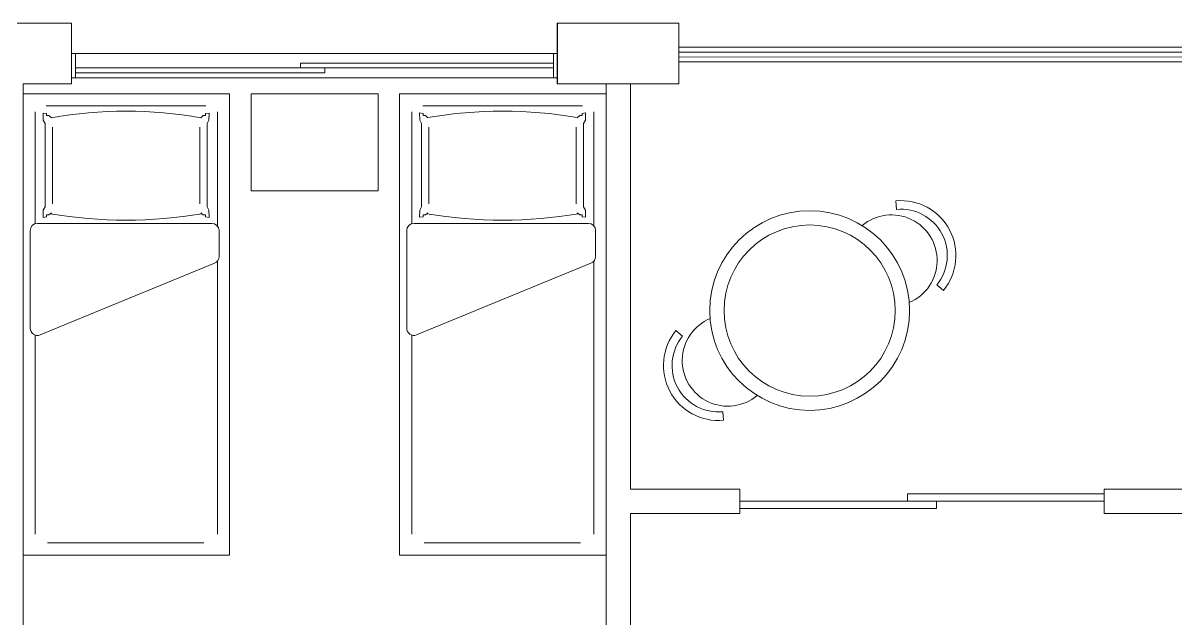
# Model space of a CAD drawing. Header units: millimetres. Extents: x 2878 to 6301, y 540 to 1980.
# Drawn here: x 2922.035 to 2926.78, y 834.201 to 836.656 of the extents above; entities that cross this region are included whole.
import ezdxf

# ---------------------------------------------------------------- set-up
doc = ezdxf.new("R2010")
doc.units = ezdxf.units.MM
doc.header["$LTSCALE"] = 4
for name, color, linetype, lineweight in [('ALVENARIA', 4, 'Continuous', 20), ('ALVENARIA EM VISTA', 1, 'Continuous', 5), ('COTAS', 35, 'Continuous', 5), ('JANELA', 2, 'Continuous', 20), ('PILAR', 1, 'Continuous', 5), ('PORTA', 2, 'Continuous', 20)]:
    doc.layers.add(name, color=color, linetype=linetype, lineweight=lineweight)

# ---------------------------------------------------------------- blocks, each defined once
blk = doc.blocks.new('MESA2LUG')
at = {"layer": 'COTAS'}
for p, q in [((-0.2166, 0.6293), (-0.1784, 0.6134)), ((0.2356, 0.6134), (0.2739, 0.6293)), ((-0.2739, -0.6039), (-0.2356, -0.588)), ((0.1784, -0.588), (0.2166, -0.6039))]:
    blk.add_line(p, q, dxfattribs=at)
for radius in [0.483, 0.414]:
    blk.add_circle((0, 0.0127), radius, dxfattribs=at)
for centre, radius, start, end in [((0.0286, 0.5271), 0.2657, 22.6199, 157.3801), ((0.0286, 0.5271), 0.2242, 22.6199, 157.3801), ((0.0286, 0.4754), 0.2208, 347.9254, 184.99), ((-0.0286, -0.45), 0.2208, 167.9254, 4.99), ((-0.0286, -0.5017), 0.2657, 202.6199, 337.3801), ((-0.0286, -0.5017), 0.2243, 202.6199, 337.3801)]:
    blk.add_arc(centre, radius, start, end, dxfattribs=at)
blk = doc.blocks.new('CAMADESO')
for p, q in [((-0.0021, 1.8725), (-0.0021, -0.0275)), ((-0.0021, 1.8725), (0.8479, 1.8725)), ((0.8479, 1.8725), (0.8479, -0.0275)), ((0.095, 1.8225), (0.7529, 1.8225)), ((0.0479, 1.7976), (0.0479, 1.328)), ((0.0823, 1.7934), (0.0965, 1.7917)), ((0.0831, 1.7641), (0.0823, 1.7934)), ((0.0907, 1.7507), (0.0831, 1.7641)), ((0.0965, 1.7917), (0.0965, 1.7833)), ((0.0965, 1.7833), (0.1066, 1.7825)), ((0.1066, 1.7825), (0.1166, 1.7741)), ((0.7413, 1.7825), (0.7313, 1.7741)), ((0.7514, 1.7833), (0.7413, 1.7825)), ((0.7656, 1.7934), (0.7514, 1.7917)), ((0.7514, 1.7917), (0.7514, 1.7833)), ((0.7572, 1.7507), (0.7648, 1.7641)), ((0.7648, 1.7641), (0.7656, 1.7934)), ((0.7979, 1.7977), (0.7979, 1.3373)), ((0.0907, 1.7507), (0.0907, 1.4063)), ((0.1206, 1.7346), (0.1206, 1.4188)), ((0.7273, 1.7346), (0.7273, 1.4188)), ((0.7572, 1.7507), (0.7572, 1.4063)), ((0.0831, 1.3929), (0.0823, 1.3636)), ((0.0907, 1.4063), (0.0831, 1.3929)), ((0.1066, 1.3745), (0.1166, 1.3828)), ((0.7413, 1.3745), (0.7313, 1.3828)), ((0.7572, 1.4063), (0.7648, 1.3929)), ((0.7648, 1.3929), (0.7656, 1.3636)), ((0.071, 1.3388), (0.7886, 1.3388)), ((0.0823, 1.3636), (0.0965, 1.3653)), ((0.0965, 1.3737), (0.1066, 1.3745)), ((0.0965, 1.3653), (0.0965, 1.3737)), ((0.7514, 1.3737), (0.7413, 1.3745)), ((0.7514, 1.3653), (0.7514, 1.3737)), ((0.7656, 1.3636), (0.7514, 1.3653)), ((0.041, 1.2027), (0.041, 1.3088)), ((0.8186, 1.3088), (0.8186, 0.9071)), ((0.0479, 1.1835), (0.0479, 0.0581)), ((0.7779, 0.8791), (0.0602, 1.1747)), ((0.7979, 0.8786), (0.7979, 0.0581)), ((0.1036, 0.0225), (0.747, 0.0225)), ((-0.0021, -0.0275), (0.8479, -0.0275))]:
    blk.add_line(p, q)
for centre, radius, start, end in [((0.4239, 0.0469), 1.7544, 79.91, 100.09), ((0.4239, 3.2024), 1.8503, 260.2805, 279.7195), ((0.071, 1.3088), 0.03, 90, 180), ((0.7886, 1.3088), 0.03, 0, 90), ((0.071, 1.2027), 0.03, 180, 248.9412), ((0.7886, 0.9071), 0.03, 248.9412, 0)]:
    blk.add_arc(centre, radius, start, end)

msp = doc.modelspace()

# ---------------------------------------------------------------- linework, layer by layer
at = {"layer": 'ALVENARIA'}
for p, q in [((2922.2345, 836.6558), (2921.8345, 836.6558)), ((2924.5345, 836.656), (2924.2345, 836.6559)), ((2924.5345, 836.656), (2924.5345, 836.656)), ((2922.0346, 836.4058), (2922.0347, 833.4058)), ((2922.2346, 836.4058), (2922.0346, 836.4058)), ((2924.4346, 836.406), (2924.2346, 836.4059)), ((2924.4347, 833.406), (2924.4346, 836.406)), ((2924.5346, 834.736), (2924.5346, 836.4059)), ((2924.5346, 834.736), (2924.9846, 834.736)), ((2924.5347, 834.6361), (2924.9846, 834.6361)), ((2924.5347, 833.306), (2924.5347, 834.636)), ((2926.4846, 834.6361), (2926.8347, 834.6361))]:
    msp.add_line(p, q, dxfattribs=at)
at = {"layer": 'ALVENARIA', "ltscale": 200}
for p, q in [((2922.2346, 836.4058), (2922.2345, 836.6558)), ((2924.2346, 836.4059), (2924.2345, 836.6559)), ((2924.9846, 834.736), (2924.9846, 834.6361)), ((2926.4846, 834.736), (2926.8346, 834.7361)), ((2926.4846, 834.736), (2926.4846, 834.6361))]:
    msp.add_line(p, q, dxfattribs=at)
at = {"layer": 'ALVENARIA EM VISTA'}
for p, q in [((2924.7337, 836.556), (2928.5446, 836.5562)), ((2924.7337, 836.536), (2928.5446, 836.5362)), ((2924.7337, 836.516), (2928.5446, 836.5162)), ((2924.7337, 836.496), (2928.5446, 836.4962))]:
    msp.add_line(p, q, dxfattribs=at)
at = {"layer": 'COTAS', "ltscale": 200}
for p, q in [((2922.2507, 836.4708), (2923.2265, 836.4709)), ((2922.2507, 836.4508), (2923.2765, 836.4509)), ((2923.1765, 836.4909), (2924.2184, 836.4909)), ((2923.2265, 836.4709), (2924.2184, 836.4709))]:
    msp.add_line(p, q, dxfattribs=at)
at = {"layer": 'COTAS', "ltscale": 0.03}
for p, q in [((2923.1765, 836.4709), (2923.1765, 836.4909)), ((2923.2765, 836.4509), (2923.2765, 836.4709))]:
    msp.add_line(p, q, dxfattribs=at)
at = {"layer": 'COTAS', "ltscale": 0.01}
msp.add_lwpolyline([(2922.9728, 835.9642), (2923.4963, 835.9642), (2923.4963, 836.3645), (2922.9728, 836.3645)], close=True, dxfattribs=at)
at = {"layer": 'JANELA', "ltscale": 200}
for p, q in [((2922.2345, 836.5308), (2924.2345, 836.5309)), ((2922.2345, 836.4308), (2924.2345, 836.4309))]:
    msp.add_line(p, q, dxfattribs=at)
at = {"layer": 'JANELA', "ltscale": 0.03}
for points in [[(2922.2507, 836.4308), (2922.2345, 836.4308), (2922.2345, 836.5308), (2922.2507, 836.5308)], [(2924.2345, 836.4309), (2924.2184, 836.4309), (2924.2184, 836.5309), (2924.2345, 836.5309)]]:
    msp.add_lwpolyline(points, close=True, dxfattribs=at)
at = {"layer": 'PILAR', "color": 1, "ltscale": 0.01}
msp.add_lwpolyline([(2924.7337, 836.4059), (2924.7337, 836.656), (2924.2337, 836.6559), (2924.2337, 836.4059)], close=True, dxfattribs=at)
msp.add_lwpolyline([(2924.5345, 836.656), (2924.5345, 836.656), (2924.2345, 836.656), (2924.2345, 836.4059), (2924.5345, 836.4059)], dxfattribs=at)
at = {"layer": 'PORTA'}
for points in [[(2926.4846, 834.7161), (2926.4846, 834.6861), (2925.6746, 834.6861), (2925.6746, 834.7161)], [(2925.7946, 834.6861), (2925.7946, 834.6561), (2924.9846, 834.6561), (2924.9846, 834.6861)]]:
    msp.add_lwpolyline(points, close=True, dxfattribs=at)

# ---------------------------------------------------------------- block references
at = {"layer": 'COTAS', "ltscale": 0.01, "extrusion": (0, 0, -1), "zscale": -1}
for p in [(-2922.8825, 834.4919), (-2924.4325, 834.492)]:
    msp.add_blockref('CAMADESO', p, dxfattribs=at)
at = {"layer": 'COTAS', "extrusion": (0, 0, -1), "xscale": 0.8515426990811609, "yscale": 0.8515426990811609, "zscale": -0.851542699081161, "rotation": 62.0758886484379}
msp.add_blockref('MESA2LUG', (-2925.2629, 835.4666), dxfattribs=at)

doc.saveas('drawing.dxf')
